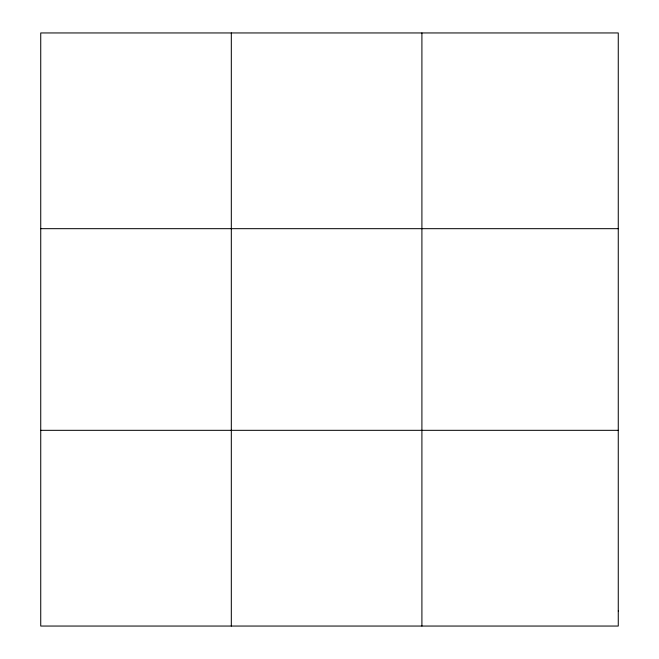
<?xml version="1.0" encoding="UTF-8"?>
<svg xmlns="http://www.w3.org/2000/svg" width="659" height="659" viewBox="0 0 659 659"><rect width="100%" height="100%" fill="white"/><g stroke="black" fill="none" stroke-linecap="round" stroke-linejoin="round"><path stroke-width="0.99" d="M231.317 32.95L231.317 626.05M421.908 32.95L421.908 626.05M40.734 228.673L618.266 228.673M40.734 430.327L618.266 430.327M618.266 610.992L618.266 626.05L40.734 626.05L40.734 32.95L618.266 32.95L618.266 610.992"/></g></svg>
